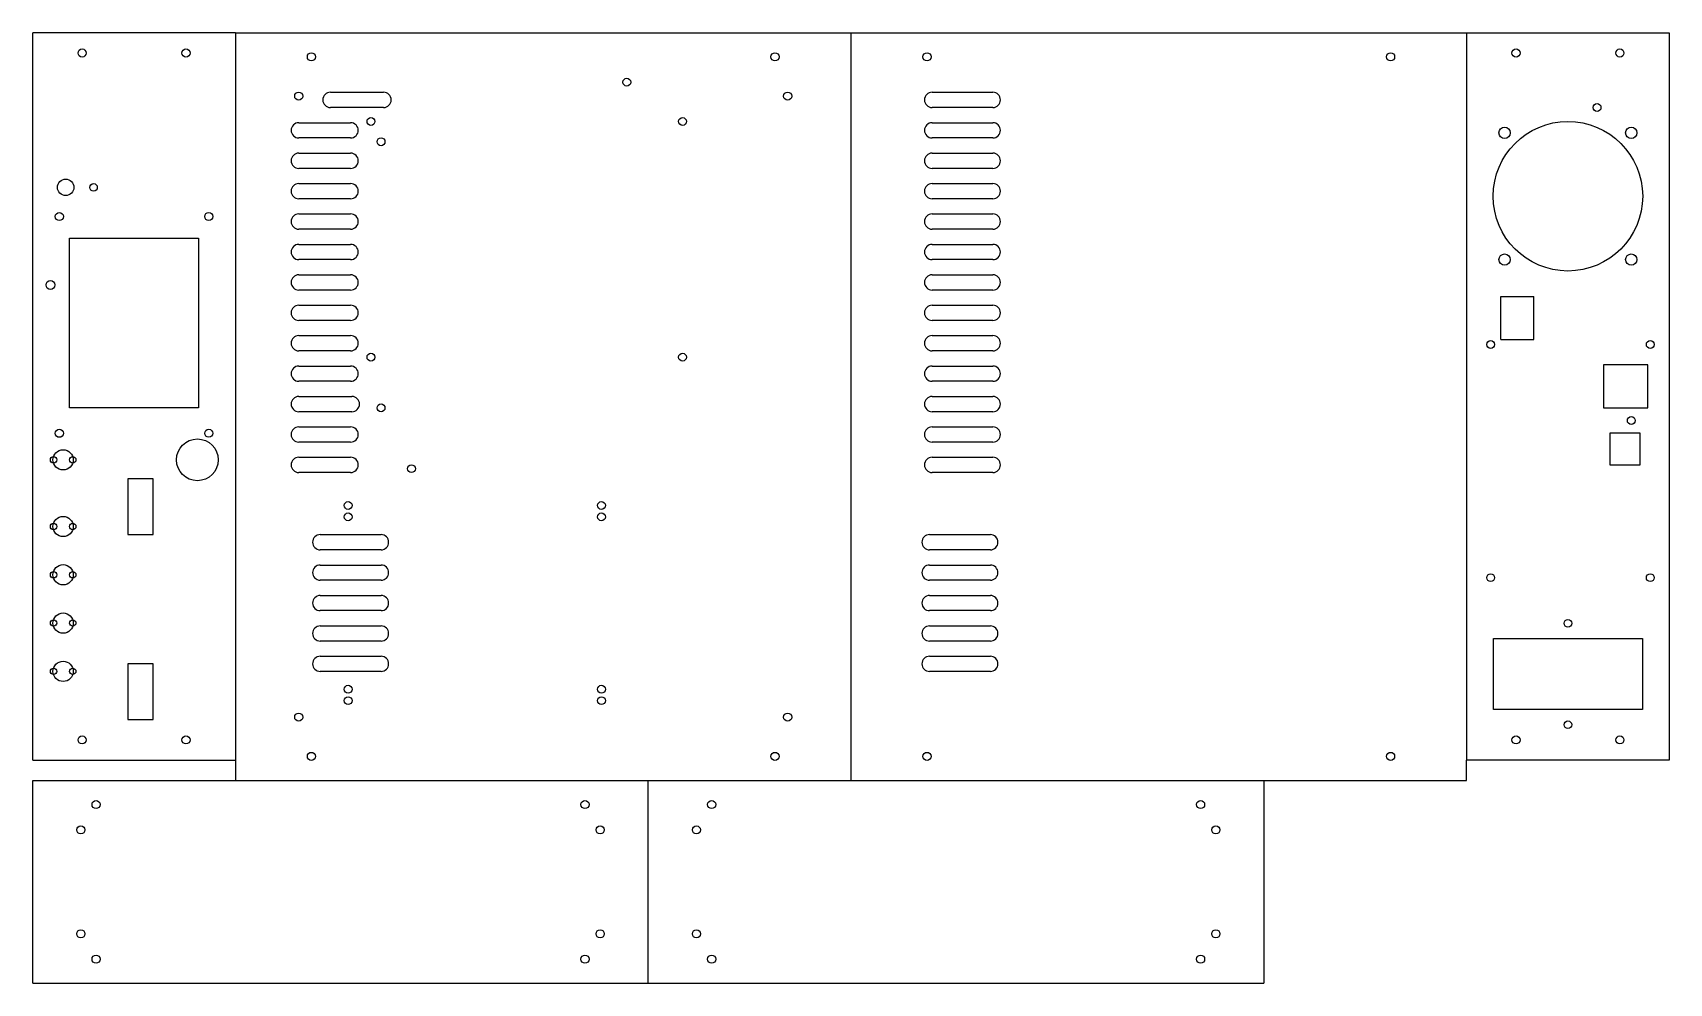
# Model space of a CAD drawing. Extents: x 0 to 646, y -1 to 374.
import ezdxf

# ---------------------------------------------------------------- set-up
doc = ezdxf.new("R2010")
doc.units = 0
doc.layers.add('20', color=7, linetype='CONTINUOUS')

msp = doc.modelspace()

# ---------------------------------------------------------------- linework, layer by layer
at = {"layer": '20'}
for p, q in [((0, 87), (0, 374)), ((80, 374), (0, 374)), ((80, 374), (323, 374)), ((80, 374), (80, 87)), ((323, 374), (323, 79)), ((323, 374), (566, 374)), ((566, 374), (566, 87)), ((566, 374), (646, 374)), ((646, 374), (646, 87)), ((117.5, 350.5), (138.5, 350.5)), ((355, 350.5), (379, 350.5)), ((138.5, 344.5), (117.5, 344.5)), ((379, 344.5), (355, 344.5)), ((105, 338.5), (125.5, 338.5)), ((355, 338.5), (379, 338.5)), ((125.5, 332.5), (105, 332.5)), ((379, 332.5), (355, 332.5)), ((105, 326.5), (125.5, 326.5)), ((355, 326.5), (379, 326.5)), ((125.5, 320.5), (105, 320.5)), ((379, 320.5), (355, 320.5)), ((105, 314.5), (125.5, 314.5)), ((355, 314.5), (379, 314.5)), ((125.5, 308.5), (105, 308.5)), ((379, 308.5), (355, 308.5)), ((105, 302.5), (125.5, 302.5)), ((355, 302.5), (379, 302.5)), ((14.5, 226), (14.5, 293)), ((14.5, 293), (65.5, 293)), ((65.5, 293), (65.5, 226)), ((125.5, 296.5), (105, 296.5)), ((379, 296.5), (355, 296.5)), ((105, 290.5), (125.5, 290.5)), ((125.5, 284.5), (105, 284.5)), ((355, 290.5), (379, 290.5)), ((379, 284.5), (355, 284.5)), ((105, 278.5), (125.5, 278.5)), ((355, 278.5), (379, 278.5)), ((125.5, 272.5), (105, 272.5)), ((379, 272.5), (355, 272.5)), ((105, 266.5), (125.5, 266.5)), ((355, 266.5), (379, 266.5)), ((579.5, 253), (579.5, 270)), ((579.5, 270), (592.5, 270)), ((592.5, 253), (592.5, 270)), ((125.5, 260.5), (105, 260.5)), ((379, 260.5), (355, 260.5)), ((105, 254.5), (125.5, 254.5)), ((355, 254.5), (379, 254.5)), ((579.5, 253), (592.5, 253)), ((125.5, 248.5), (105, 248.5)), ((379, 248.5), (355, 248.5)), ((105, 242.5), (125.5, 242.5)), ((355, 242.5), (379, 242.5)), ((637.5, 243), (620, 243)), ((620, 243), (620, 226)), ((637.5, 226), (637.5, 243)), ((125.5, 236.5), (105, 236.5)), ((379, 236.5), (355, 236.5)), ((105, 230.5), (126, 230.5)), ((355, 230.5), (379, 230.5)), ((65.5, 226), (14.5, 226)), ((126, 224.5), (105, 224.5)), ((379, 224.5), (355, 224.5)), ((620, 226), (637.5, 226)), ((105, 218.5), (125.5, 218.5)), ((355, 218.5), (379, 218.5)), ((634.5, 216), (622.5, 216)), ((622.5, 216), (622.5, 203.5)), ((634.5, 203.5), (634.5, 216)), ((125.5, 212.5), (105, 212.5)), ((379, 212.5), (355, 212.5)), ((105, 206.5), (125.5, 206.5)), ((125.5, 200.5), (105, 200.5)), ((355, 206.5), (379, 206.5)), ((379, 200.5), (355, 200.5)), ((622.5, 203.5), (634.5, 203.5)), ((47.5, 198), (37.5, 198)), ((37.5, 198), (37.5, 176)), ((47.5, 176), (47.5, 198)), ((37.5, 176), (47.5, 176)), ((113.5, 176), (137.5, 176)), ((354, 176), (378, 176)), ((137.5, 170), (113.5, 170)), ((378, 170), (354, 170)), ((113.5, 164), (137.5, 164)), ((354, 164), (378, 164)), ((137.5, 158), (113.5, 158)), ((378, 158), (354, 158)), ((113.5, 152), (137.5, 152)), ((354, 152), (378, 152)), ((137.5, 146), (113.5, 146)), ((378, 146), (354, 146)), ((113.5, 140), (137.5, 140)), ((354, 140), (378, 140)), ((137.5, 134), (113.5, 134)), ((378, 134), (354, 134)), ((576.6, 107), (576.6, 135)), ((576.6, 135), (635.4, 135)), ((635.4, 135), (635.4, 107)), ((47.5, 125), (37.5, 125)), ((37.5, 125), (37.5, 103)), ((47.5, 103), (47.5, 125)), ((113.5, 128), (137.5, 128)), ((354, 128), (378, 128)), ((137.5, 122), (113.5, 122)), ((378, 122), (354, 122)), ((635.4, 107), (576.6, 107)), ((37.5, 103), (47.5, 103)), ((0, 87), (80, 87)), ((80, 87), (80, 79)), ((646, 87), (566, 87)), ((566, 79), (566, 87)), ((0, 79), (243, 79)), ((0, -1), (0, 79)), ((80, 79), (323, 79)), ((243, 79), (486, 79)), ((243, -1), (243, 79)), ((323, 79), (566, 79)), ((486, 79), (486, -1)), ((0, -1), (243, -1)), ((243, -1), (486, -1))]:
    msp.add_line(p, q, dxfattribs=at)
for centre, radius in [((19.5, 366), 1.6), ((60.5, 366), 1.6), ((110, 364.5), 1.6), ((293, 364.5), 1.6), ((353, 364.5), 1.6), ((536, 364.5), 1.6), ((585.5, 366), 1.6), ((626.5, 366), 1.6), ((234.5, 354.5), 1.55), ((105, 349), 1.6), ((298, 349), 1.6), ((617.5, 344.5), 1.55), ((133.5, 339), 1.55), ((256.5, 339), 1.55), ((606, 309.5), 29.5), ((581, 334.5), 2.25), ((631, 334.5), 2.25), ((137.5, 331), 1.55), ((13, 313), 3.25), ((24, 313), 1.5), ((10.5, 301.49), 1.6), ((69.5, 301.5), 1.6), ((581, 284.5), 2.25), ((631, 284.5), 2.25), ((7, 274.5), 1.75), ((575.5, 251), 1.55), ((638.5, 251), 1.55), ((133.5, 246), 1.55), ((256.5, 246), 1.55), ((137.5, 226), 1.55), ((631, 221), 1.55), ((10.5, 215.98), 1.6), ((65, 205.5), 8.25), ((69.5, 215.99), 1.6), ((8.2, 205.5), 1.25), ((12, 205.5), 4), ((15.8, 205.5), 1.25), ((149.5, 202), 1.55), ((124.5, 187.5), 1.55), ((224.5, 187.5), 1.55), ((12, 179.2), 4), ((124.5, 183), 1.55), ((224.5, 183), 1.55), ((8.2, 179.2), 1.25), ((15.8, 179.2), 1.25), ((12, 160.15), 4), ((8.2, 160.15), 1.25), ((15.8, 160.15), 1.25), ((575.5, 159), 1.55), ((638.5, 159), 1.55), ((8.2, 141.1), 1.25), ((12, 141.1), 4), ((15.8, 141.1), 1.25), ((606, 141), 1.5), ((8.2, 122.05), 1.25), ((12, 122.05), 4), ((15.8, 122.05), 1.25), ((124.5, 115), 1.55), ((224.5, 115), 1.55), ((124.5, 110.5), 1.55), ((224.5, 110.5), 1.55), ((105, 104), 1.6), ((298, 104), 1.6), ((606, 101), 1.5), ((19.5, 95), 1.6), ((60.5, 95), 1.6), ((585.5, 95), 1.6), ((626.5, 95), 1.6), ((110, 88.5), 1.6), ((293, 88.5), 1.6), ((353, 88.5), 1.6), ((536, 88.5), 1.6), ((25, 69.5), 1.6), ((218, 69.5), 1.6), ((268, 69.5), 1.6), ((461, 69.5), 1.6), ((19, 59.5), 1.6), ((224, 59.5), 1.6), ((262, 59.5), 1.6), ((467, 59.5), 1.6), ((19, 18.5), 1.6), ((224, 18.5), 1.6), ((262, 18.5), 1.6), ((467, 18.5), 1.6), ((25, 8.5), 1.6), ((218, 8.5), 1.6), ((268, 8.5), 1.6), ((461, 8.5), 1.6)]:
    msp.add_circle(centre, radius, dxfattribs=at)
for centre, start, end in [((117.5, 347.5), 90, 180), ((138.5, 347.5), 0, 90), ((355, 347.5), 90, 180), ((379, 347.5), 0, 90), ((117.5, 347.5), 180, 270), ((138.5, 347.5), 270, 0), ((355, 347.5), 180, 270), ((379, 347.5), 270, 0), ((105, 335.5), 90, 180), ((125.5, 335.5), 0, 90), ((355, 335.5), 90, 180), ((379, 335.5), 0, 90), ((105, 335.5), 180, 270), ((125.5, 335.5), 270, 0), ((355, 335.5), 180, 270), ((379, 335.5), 270, 0), ((105, 323.5), 90, 180), ((105, 323.5), 180, 270), ((125.5, 323.5), 0, 90), ((125.5, 323.5), 270, 0), ((355, 323.5), 90, 180), ((355, 323.5), 180, 270), ((379, 323.5), 0, 90), ((379, 323.5), 270, 0), ((105, 311.5), 90, 180), ((105, 311.5), 180, 270), ((125.5, 311.5), 0, 90), ((125.5, 311.5), 270, 0), ((355, 311.5), 90, 180), ((355, 311.5), 180, 270), ((379, 311.5), 0, 90), ((379, 311.5), 270, 0), ((105, 299.5), 90, 180), ((105, 299.5), 180, 270), ((125.5, 299.5), 0, 90), ((125.5, 299.5), 270, 0), ((355, 299.5), 90, 180), ((355, 299.5), 180, 270), ((379, 299.5), 0, 90), ((379, 299.5), 270, 0), ((105, 287.5), 90, 180), ((105, 287.5), 180, 270), ((125.5, 287.5), 0, 90), ((125.5, 287.5), 270, 0), ((355, 287.5), 90, 180), ((355, 287.5), 180, 270), ((379, 287.5), 0, 90), ((379, 287.5), 270, 0), ((105, 275.5), 90, 180), ((125.5, 275.5), 0, 90), ((355, 275.5), 90, 180), ((379, 275.5), 0, 90), ((105, 275.5), 180, 270), ((125.5, 275.5), 270, 0), ((355, 275.5), 180, 270), ((379, 275.5), 270, 0), ((105, 263.5), 90, 180), ((125.5, 263.5), 0, 90), ((355, 263.5), 90, 180), ((379, 263.5), 0, 90), ((105, 263.5), 180, 270), ((125.5, 263.5), 270, 0), ((355, 263.5), 180, 270), ((379, 263.5), 270, 0), ((105, 251.5), 90, 180), ((125.5, 251.5), 0, 90), ((355, 251.5), 90, 180), ((379, 251.5), 0, 90), ((105, 251.5), 180, 270), ((125.5, 251.5), 270, 0), ((355, 251.5), 180, 270), ((379, 251.5), 270, 0), ((105, 239.5), 90, 180), ((105, 239.5), 180, 270), ((125.5, 239.5), 0, 90), ((125.5, 239.5), 270, 0), ((355, 239.5), 90, 180), ((355, 239.5), 180, 270), ((379, 239.5), 0, 90), ((379, 239.5), 270, 0), ((105, 227.5), 90, 180), ((105, 227.5), 180, 270), ((126, 227.5), 0, 90), ((126, 227.5), 270, 0), ((355, 227.5), 90, 180), ((355, 227.5), 180, 270), ((379, 227.5), 0, 90), ((379, 227.5), 270, 0), ((105, 215.5), 90, 180), ((105, 215.5), 180, 270), ((125.5, 215.5), 0, 90), ((125.5, 215.5), 270, 0), ((355, 215.5), 90, 180), ((355, 215.5), 180, 270), ((379, 215.5), 0, 90), ((379, 215.5), 270, 0), ((105, 203.5), 90, 180), ((105, 203.5), 180, 270), ((125.5, 203.5), 0, 90), ((125.5, 203.5), 270, 0), ((355, 203.5), 90, 180), ((355, 203.5), 180, 270), ((379, 203.5), 0, 90), ((379, 203.5), 270, 0), ((113.5, 173), 90, 180), ((137.5, 173), 0, 90), ((354, 173), 90, 180), ((378, 173), 0, 90), ((113.5, 173), 180, 270), ((137.5, 173), 270, 0), ((354, 173), 180, 270), ((378, 173), 270, 0), ((113.5, 161), 90, 180), ((137.5, 161), 0, 90), ((354, 161), 90, 180), ((378, 161), 0, 90), ((113.5, 161), 180, 270), ((137.5, 161), 270, 0), ((354, 161), 180, 270), ((378, 161), 270, 0), ((113.5, 149), 90, 180), ((113.5, 149), 180, 270), ((137.5, 149), 0, 90), ((137.5, 149), 270, 0), ((354, 149), 90, 180), ((354, 149), 180, 270), ((378, 149), 0, 90), ((378, 149), 270, 0), ((113.5, 137), 90, 180), ((113.5, 137), 180, 270), ((137.5, 137), 0, 90), ((137.5, 137), 270, 0), ((354, 137), 90, 180), ((354, 137), 180, 270), ((378, 137), 0, 90), ((378, 137), 270, 0), ((113.5, 125), 90, 180), ((113.5, 125), 180, 270), ((137.5, 125), 0, 90), ((137.5, 125), 270, 0), ((354, 125), 90, 180), ((354, 125), 180, 270), ((378, 125), 0, 90), ((378, 125), 270, 0)]:
    msp.add_arc(centre, 3, start, end, dxfattribs=at)

doc.saveas('drawing.dxf')
